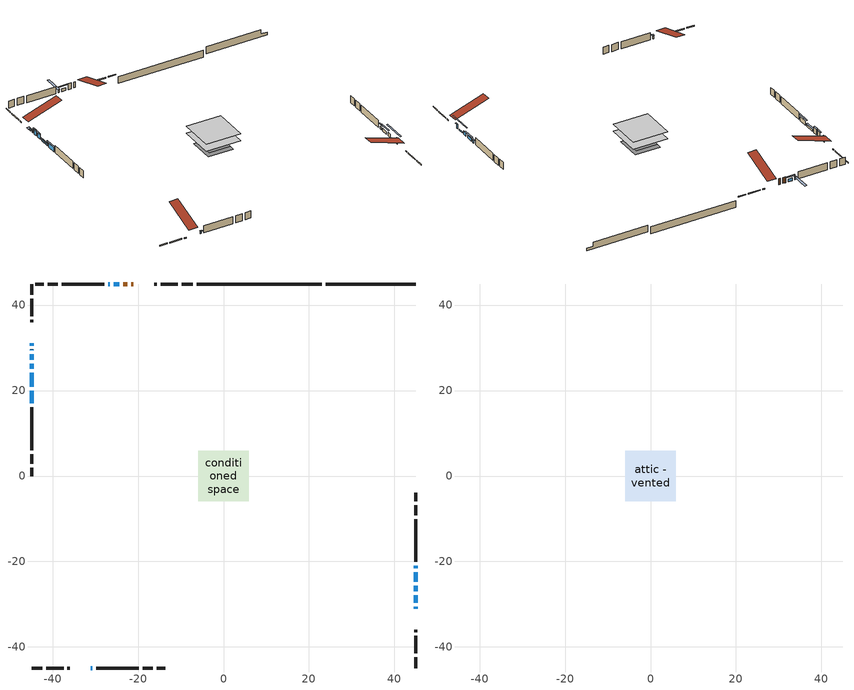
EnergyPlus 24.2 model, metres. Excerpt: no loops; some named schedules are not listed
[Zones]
conditioned space
 floor outside (Floor1 construction): -0.95,-0.95 -0.95,0.95 0.95,0.95 0.95,-0.95 z1.22
 floor adiabatic (AdiabaticFloorConstruction): -5.91,-5.91 -5.91,5.91 5.91,5.91 5.91,-5.91 z1.22
 floor foundation (Slab1 construction): -3.66,-3.66 -3.66,3.66 3.66,3.66 3.66,-3.66 z-1.12
 floor foundation (Slab1 construction 1): -4.32,-4.32 -4.32,4.32 4.32,4.32 4.32,-4.32 z-2.03
 wall outside (RimJoist1 construction): -7.23,44.92 -9.73,44.92 / -44.92,-44.92 -42.42,-44.92 / -44.92,44.92 -44.92,42.42 / 44.92,-44.92 44.92,-42.42 z1.22:1.52
 wall outside (RimJoist2 construction): -10.66,44.92 -14.72,44.92 / -41.49,-44.92 -37.43,-44.92 / -44.92,41.49 -44.92,37.43 / 44.92,-41.49 44.92,-37.43 z1.22:1.52
 wall outside (RimJoist3 construction): -15.65,44.92 -16.2,44.92 / -36.5,-44.92 -35.95,-44.92 / -44.92,36.5 -44.92,35.95 / 44.92,-36.5 44.92,-35.95 z1.22:1.52
 wall outside (AdiabaticWallConstruction 1): -21.09,44.92 -21.54,44.92 / -22.46,44.92 -23.49,44.92 z1.22:3.25
 wall outside (AdiabaticWallConstruction): 44.92,-31.06 44.92,-30.58 z1.22:2.82; -44.92,31.06 -44.92,30.52 / -44.92,29.6 -44.92,29.39 z1.22:2.08; -44.92,28.46 -44.92,27.22 / -44.92,26.29 -44.92,25.04 z1.22:3.09; 44.92,-29.65 44.92,-27.92 z1.22:1.65; -44.92,24.12 -44.92,20.87 z1.22:1.91; 44.92,-26.99 44.92,-25.7 z1.22:2.44; 44.92,-24.77 44.92,-22.56 / 44.92,-21.63 44.92,-21.04 z1.22:2.11; -44.92,19.94 -44.92,16.99 z1.22:2.57; -24.42,44.92 -25.69,44.92 / -26.61,44.92 -26.92,44.92 / -31.06,-44.92 -30.75,-44.92 z1.22:2.14
 wall outside (Wall1 construction): -27.85,44.92 -37.84,44.92 / -29.82,-44.92 -19.83,-44.92 / -44.92,16.07 -44.92,6.07 / 44.92,-20.12 44.92,-10.12 z1.22:3.66
 wall outside (Wall2 construction): -38.77,44.92 -41.11,44.92 / -18.9,-44.92 -16.57,-44.92 / -44.92,5.14 -44.92,2.81 / 44.92,-9.19 44.92,-6.86 z1.22:3.66
 wall outside (Wall3 construction): -42.04,44.92 -44,44.92 / -15.64,-44.92 -13.68,-44.92 / -44.92,1.88 -44.92,-0.08 / 44.92,-5.93 44.92,-3.97 z1.22:3.66
 wall foundation (FoundationWall1 construction): 23.92,44.92,-1.12 23.92,44.92,1.22 42.82,44.92,1.22 42.82,44.92,-0.2 44.92,44.92,-0.2 44.92,44.92,-1.12
 wall foundation (FoundationWall2 construction): 22.99,44.92 -6.3,44.92 z-2.03:0.31
 window (WindowConstruction 9): 44.92,-31.06 44.92,-30.58 z1.22:2.82
 window (WindowConstruction 10): -44.92,31.06 -44.92,30.53 z1.22:2.08
 window (WindowConstruction 11): -44.92,29.6 -44.92,29.39 z1.22:2.08
 window (WindowConstruction 7): -44.92,28.46 -44.92,27.22 z1.22:3.09
 window (WindowConstruction 8): -44.92,26.29 -44.92,25.05 z1.22:3.09
 window (WindowConstruction 12): 44.92,-29.65 44.92,-27.92 z1.22:1.65
 window (WindowConstruction 13): -44.92,24.12 -44.92,20.87 z1.22:1.91
 window (WindowConstruction): 44.92,-26.99 44.92,-25.7 z1.22:2.44
 window (WindowConstruction 1): 44.92,-24.77 44.92,-22.56 z1.22:2.11
 window (WindowConstruction 2): 44.92,-21.63 44.92,-21.04 z1.22:2.11
 window (WindowConstruction 3): -44.92,19.94 -44.92,16.99 z1.22:2.57
 window (WindowConstruction 4): -24.42,44.92 -25.69,44.92 z1.22:2.13
 window (WindowConstruction 5): -26.62,44.92 -26.92,44.92 z1.22:2.13
 window (WindowConstruction 6): -31.06,-44.92 -30.75,-44.92 z1.22:2.13
 door (Door): -21.09,44.92 -21.53,44.92 z1.22:3.25
 door (Door 1): -22.46,44.92 -23.49,44.92 z1.22:3.25
 ceiling adiabatic (AdiabaticFloorConstruction): 5.91,-5.91 5.91,5.91 -5.91,5.91 -5.91,-5.91 z1.22
attic - vented
 floor to conditioned space (Floor2 construction Reversed): -5.91,-5.91 -5.91,5.91 5.91,5.91 5.91,-5.91 z3.66
 roof outside (Roof1 construction): -20.16,44.92,3.66 -20.16,33.41,7.49 -17.13,33.41,7.49 -17.13,44.92,3.66; -31.99,-44.92,3.66 -31.99,-33.41,7.49 -35.02,-33.41,7.49 -35.02,-44.92,3.66; -44.92,31.99,3.66 -33.41,31.99,7.49 -33.41,35.02,7.49 -44.92,35.02,3.66; 44.92,-31.99,3.66 33.41,-31.99,7.49 33.41,-35.02,7.49 44.92,-35.02,3.66
shading: 44.92,-30.4 44.92,-31.24 45.34,-31.24 45.34,-30.4 z3; -44.92,30.35 -44.92,31.24 -45.84,31.24 -45.84,30.35 z2.26; -44.92,29.21 -44.92,29.78 -45.84,29.78 -45.84,29.21 z2.26; -44.92,27.04 -44.92,28.64 -45.34,28.64 -45.34,27.04 z3.27; -44.92,24.87 -44.92,26.47 -45.34,26.47 -45.34,24.87 z3.27; 44.92,-24.87 44.92,-32.7 45.34,-32.7 45.34,-24.87 z4.7; -44.92,20.69 -44.92,24.3 -45.38,24.3 -45.38,20.69 z2.09; 44.92,-21.65 44.92,-25.68 45.34,-25.68 45.34,-21.65 z3.02; 44.92,-20.43 44.92,-22.24 45.34,-22.24 45.34,-20.43 z2.72; -44.92,16.39 -44.92,20.55 -45.34,20.55 -45.34,16.39 z3.18; -26.6,44.92 -23.51,44.92 -23.51,45.34 -26.6,45.34 z3.05; -27.1,44.92 -26.44,44.92 -26.44,51.02 -27.1,51.02 z2.31; -30.57,-44.92 -31.24,-44.92 -31.24,-45.53 -30.57,-45.53 z2.31
[Building]
Building 1: Terrain=Suburbs
[Site:Location]
Calgary Intl AP_AB: Latitude {deg}=51.11; Longitude {deg}=-114.02; Time Zone {hr}=-7; Elevation {m}=1084; Keep Site Location Information=Yes
[Site:GroundTemperature:Shallow]
0.326196, -1.55603, -1.70677, -0.813554, 2.7722, 6.34125, 9.43543, 11.3955, 11.562, 9.96783, 6.95256, 3.49299
[Site:WaterMainsTemperature]
Calculation Method=Schedule; Temperature Schedule=mains temperature schedule
[Material] Roughness=Rough; Thermal Absorptance=0.9
Name | Thickness {m} | Conductivity {W/m-K} | Density {kg/m3} | Specific Heat {J/kg-K} | Solar Absorptance | Visible Absorptance
asphalt or fiberglass shingles | 0.00635 | 0.162714 | 1121.4 | 1465.45 | 0.4 | 0.4
ceiling loosefill ins | 0.169333 | 0.0480833 | 16.02 | 1046.75 | 0.7 | 0.7
ceiling stud and cavity | 0.1397 | 0.306318 | 65.682 | 1177.47 | 0.7 | 0.7
concrete 4.0 in. | 0.1016 | 1.803125 | 2242.8 | 837.4 | 0.7 | 0.7
concrete 8.0 in. | 0.2032 | 1.803125 | 2242.8 | 837.4 | 0.7 | 0.7
door material | 0.04445 | 0.053851 | 512.64 | 1214.23 | 0.7 | 0.7
exterior vertical ins | 0.0189552 | 0.029427 | 32.04 | 1214.23 | 0.7 | 0.7
exterior vertical ins 1 | 0.0188951 | 0.029427 | 32.04 | 1214.23 | 0.7 | 0.7
floor covering | 0.0127 | 0.0433444 | 54.468 | 1339.84 | 0.6 | 0.6
floor rigid ins | 0.051816 | 0.029427 | 32.04 | 1214.23 | 0.7 | 0.7
floor rigid ins 1; wall rigid ins | 0.512978 | 0.029427 | 32.04 | 1214.23 | 0.7 | 0.7
floor stud and cavity | 0.1397 | 0.582521 | 92.3553 | 1139.71 | 0.7 | 0.7
floor stud and cavity 1 | 0.1397 | 1.75129 | 37.0049 | 1207.88 | 0.7 | 0.7
furniture material conditioned space 1 | 0.1524 | 0.115458 | 640.8 | 1214.23 | 0.6 | 0.6
gypsum board | 0.0127 | 0.160291 | 801 | 837.4 | 0.6 | 0.6
gypsum board 1 | 0.0127 | 0.160291 | 801 | 837.4 | 0.7 | 0.7
osb sheathing 0.5 in. | 0.0127 | 0.115458 | 512.64 | 1214.23 | 0.7 | 0.7
osb sheathing 0.75 in. | 0.01905 | 0.115458 | 512.64 | 1214.23 | 0.7 | 0.7
osb sheathing 2.0 in. | 0.0508 | 0.115458 | 512.64 | 1214.23 | 0.7 | 0.7
rim joist stud and cavity | 0.0508 | 0.0383858 | 125.044 | 1163.47 | 0.6 | 0.6
rim joist stud and cavity 1 | 0.0508 | 0.0296939 | 125.044 | 1163.47 | 0.6 | 0.6
rim joist stud and cavity 2 | 0.0508 | 0.194335 | 50.32683 | 1063.81 | 0.6 | 0.6
wall stud and cavity | 0.1397 | 0.115992 | 139.0536 | 1170.24 | 0.7 | 0.7
wall stud and cavity 1 | 0.1397 | 0.101326 | 139.0536 | 1170.24 | 0.7 | 0.7
wall stud and cavity 2 | 0.1397 | 0.126083 | 139.0536 | 1170.24 | 0.7 | 0.7
wall stud and cavity 3 | 0.0889 | 0.380278 | 52.3479 | 1209.89 | 0.7 | 0.7
wall stud and cavity 4 | 0.0889 | 0.391764 | 83.0341 | 1211.67 | 0.7 | 0.7
wood siding | 0.0254 | 0.102417 | 544.68 | 1172.36 | 0.4 | 0.4
wood siding 1; wood siding 2; wood siding 3 | 0.0254 | 0.102417 | 544.68 | 1172.36 | 0.7 | 0.7
[WindowMaterial:SimpleGlazingSystem]
Name | U-Factor {W/m2-K} | Solar Heat Gain Coefficient
WindowMaterial | 2.779381 | 0.66
WindowMaterial 1 | 2.78676 | 0.61
WindowMaterial 10 | 2.10767 | 0.36
WindowMaterial 11 | 2.74872 | 0.4
WindowMaterial 12 | 2.779381 | 0.56
WindowMaterial 2 | 2.76632 | 0.5
WindowMaterial 3 | 2.78903 | 0.62
WindowMaterial 4 | 2.93382 | 0.65
WindowMaterial 5 | 2.72601 | 0.52
WindowMaterial 6 | 2.77825 | 0.55
WindowMaterial 7 | 2.770864 | 0.64
WindowMaterial 8 | 2.30413 | 0.51
WindowMaterial 9 | 1.85216 | 0.5
[Construction]
AdiabaticFloorConstruction: floor stud and cavity 1, floor rigid ins 1, osb sheathing 0.75 in., floor covering
AdiabaticWallConstruction: wood siding 2, wall rigid ins, wall stud and cavity 3, gypsum board
AdiabaticWallConstruction 1: wood siding 3, wall rigid ins, wall stud and cavity 3, gypsum board
Door; Door 1: door material
Floor1 construction: floor stud and cavity, floor rigid ins, osb sheathing 0.75 in., floor covering
Floor2 construction Reversed: gypsum board, ceiling stud and cavity, ceiling loosefill ins
FoundationWall1 construction; FoundationWall2 construction: concrete 8.0 in., gypsum board 1
furniture construction conditioned space 1: furniture material conditioned space 1
PartitionWallConstruction: gypsum board, wall stud and cavity 4, gypsum board
RimJoist1 construction: wood siding 1, osb sheathing 2.0 in., rim joist stud and cavity
RimJoist2 construction: wood siding 1, osb sheathing 2.0 in., rim joist stud and cavity 1
RimJoist3 construction: wood siding 1, rim joist stud and cavity 2
Roof1 construction: asphalt or fiberglass shingles
Slab1 construction; Slab1 construction 1: concrete 4.0 in.
Wall1 construction: wood siding, osb sheathing 0.5 in., wall stud and cavity, gypsum board
Wall2 construction: wood siding, osb sheathing 0.5 in., wall stud and cavity 1, gypsum board
Wall3 construction: wood siding, osb sheathing 0.5 in., wall stud and cavity 2, gypsum board
WindowConstruction: WindowMaterial
WindowConstruction 1: WindowMaterial 1
WindowConstruction 10: WindowMaterial 9
WindowConstruction 11: WindowMaterial 10
WindowConstruction 12: WindowMaterial 11
WindowConstruction 13: WindowMaterial 12
WindowConstruction 2: WindowMaterial 2
WindowConstruction 3: WindowMaterial 3
WindowConstruction 4: WindowMaterial 4
WindowConstruction 5; WindowConstruction 6: WindowMaterial 5
WindowConstruction 7: WindowMaterial 6
WindowConstruction 8: WindowMaterial 7
WindowConstruction 9: WindowMaterial 8
[Zone] Multiplier=1; Part of Total Floor Area=Yes
Name | Volume {m3}
attic - vented | 86.9595
conditioned space | 665.4
[Space]
Name | Zone | Volume {m3}
attic - vented 1 | attic - vented | 86.9595
conditioned space 1 | conditioned space | 665.4
[ZoneInfiltration:EffectiveLeakageArea]
infil attic - vented 1: Zone or Space=attic - vented 1; Schedule=Always On Discrete; Effective Air Leakage Area {cm2}=4787.31; Stack Coefficient=0.00026678; Wind Coefficient=1.10356e-05
[ZoneMixing]
whole house fan mix: Zone or Space=attic - vented; Schedule=Always On Continuous; Design Flow Rate Calculation Method=Flow/Zone; Design Flow Rate {m3/s}=0; Source Zone or Space=conditioned space
[SurfaceProperty:ExposedFoundationPerimeter] Exposed Perimeter Calculation Method=TotalExposedPerimeter
Name | Total Exposed Perimeter {m}
Slab1 | 21.007
Slab1 1 | 29.285
[InternalMass] Zone or ZoneList=conditioned space; Space or SpaceList=conditioned space 1
Name | Construction | Surface Area {m2}
furniture mass conditioned space 1 | furniture construction conditioned space 1 | 108.612
partition wall mass | PartitionWallConstruction | 271.53
[Lights]
interior lighting: Zone or ZoneList or Space or SpaceList=conditioned space 1; Schedule=interior lighting schedule; Design Level Calculation Method=LightingLevel; Lighting Level {W}=343.2; Return Air Fraction=0; Fraction Radiant=0.6; Fraction Visible=0.2; Fraction Replaceable=1
[People]
occupants: Zone or ZoneList or Space or SpaceList=conditioned space 1; Number of People Schedule=occupants schedule; Number of People Calculation Method=People; Number of People=3; Fraction Radiant=0.314171; Sensible Heat Fraction=0.56303; Activity Level Schedule=occupants activity schedule; Carbon Dioxide Generation Rate {m3/s-W}=0; Enable ASHRAE 55 Comfort Warnings=No; Mean Radiant Temperature Calculation Type=EnclosureAveraged
[ElectricEquipment] Zone or ZoneList or Space or SpaceList=conditioned space 1; Design Level Calculation Method=EquipmentLevel
Name | Schedule | Design Level {W} | Fraction Latent | Fraction Radiant | Fraction Lost
clothes dryer | clothes dryer schedule | 140.772 | 0.015 | 0.081 | 0.85
clothes washer | clothes washer schedule | 32.1985 | 0.03 | 0.162 | 0.7
cooking range | cooking range schedule | 215.147 | 0.08 | 0.432 | 0.2
dishwasher | dishwasher schedule | 66.8632 | 0.3 | 0.18 | 0.4
fridge | fridge schedule | 72.9452 | 0 | 0.6 | 0
mech vent bath fan 0 | mech vent bath fan 0 schedule | 50.2 | 0 | 0 | 1
mech vent house fan | mech vent house fan schedule | 0 | 0 | 0 | 1
mech vent house fan cfis | mech vent house fan cfis schedule | 0 | 0 | 0 | 0
misc plug loads | misc plug loads schedule | 494.7 | 0.045 | 0.513 | 0.1
whole house fan | Always On Discrete | 0 | 0 | 0 | 1
[OtherEquipment] Zone or ZoneList or Space or SpaceList=conditioned space 1; Design Level Calculation Method=EquipmentLevel
Name | Fuel Type | Schedule | Design Level {W} | Fraction Latent | Fraction Radiant | Fraction Lost
clothes dryer 1 | Electricity | clothes dryer schedule | 0 | 0.015 | 0.081 | 0.85
cooking range 1 | Electricity | cooking range schedule | 0 | 0.08 | 0.432 | 0.2
general water use latent | None | general water use schedule | 62.594 | 1 | 0 | 0
general water use sensible | None | general water use schedule | -61.6891 | 0 | 0.6 | 0
mech vent house fan latent load | None | Always On Discrete | 0 | 1 | 0 | 0
mech vent house fan sensible load | None | Always On Discrete | 0 | 0 | 0 | 0
water heater energy adjustment1 | NaturalGas | Always On Discrete | 0.01 | 0 | 0 | 1
[ZoneInfiltration:DesignFlowRate] Zone or ZoneList or Space or SpaceList=conditioned space 1; Schedule=Always On Discrete; Design Flow Rate Calculation Method=Flow/Zone; Design Flow Rate {m3/s}=0
infil flow; natural vent flow; whole house fan flow
[Foundation:Kiva] Initial Indoor Air Temperature {C}=18; Wall Depth Below Slab {m}=0.2032; Custom Block Depth 1 {m}=2.34001; Custom Block X Position 1 {m}=0.2159; Custom Block Z Position 1 {m}=0
Name | Wall Height Above Grade {m} | Custom Block Material Name 1
Foundation Kiva 1 | 1.22002 | exterior vertical ins
Foundation Kiva 2 | 0.310012 | exterior vertical ins 1
[Foundation:Kiva:Settings]
Soil Conductivity {W/m-K}=0.849921; Soil Density {kg/m3}=1842.3; Soil Specific Heat {J/kg-K}=418.7; Ground Solar Absorptivity=0.9; Ground Thermal Absorptivity=0.9; Ground Surface Roughness {m}=0.03; Far-Field Width {m}=40; Deep-Ground Boundary Condition=ZeroFlux; Deep-Ground Depth {m}=40; Minimum Cell Dimension {m}=0.2; Maximum Cell Growth Coefficient=3; Simulation Timestep=Timestep
[Exterior:Lights]
exterior lighting: Schedule=exterior lighting schedule; Design Level {W}=75.6
[Schedule:Constant]
Name | Hourly Value
Always On Continuous; mech vent house fan schedule; mech vent house fan cfis schedule; Always On Discrete | 1
occupants activity schedule | 117.228
fridge schedule | 0
[Schedule:Week:Daily]
interior lighting schedule Week Rule - Jan1-Jan27: interior lighting schedule day, interior lighting schedule day, interior lighting schedule day, interior lighting schedule day, interior lighting schedule day, interior lighting schedule day, interior lighting schedule day, interior lighting schedule default day, interior lighting schedule default day, interior lighting schedule default day, interior lighting schedule default day, interior lighting schedule default day
interior lighting schedule Week Rule - Jan28-Feb3: interior lighting schedule day, interior lighting schedule day, interior lighting schedule day, interior lighting schedule day, interior lighting schedule day 1, interior lighting schedule day 1, interior lighting schedule day 1, interior lighting schedule default day, interior lighting schedule default day, interior lighting schedule default day, interior lighting schedule default day, interior lighting schedule default day
interior lighting schedule Week Rule - Feb4-Feb24: interior lighting schedule day 1, interior lighting schedule day 1, interior lighting schedule day 1, interior lighting schedule day 1, interior lighting schedule day 1, interior lighting schedule day 1, interior lighting schedule day 1, interior lighting schedule default day, interior lighting schedule default day, interior lighting schedule default day, interior lighting schedule default day, interior lighting schedule default day
interior lighting schedule Week Rule - Feb25-Mar3: interior lighting schedule day 1, interior lighting schedule day 1, interior lighting schedule day 1, interior lighting schedule day 1, interior lighting schedule day 2, interior lighting schedule day 2, interior lighting schedule day 2, interior lighting schedule default day, interior lighting schedule default day, interior lighting schedule default day, interior lighting schedule default day, interior lighting schedule default day
interior lighting schedule Week Rule - Mar4-Mar31: interior lighting schedule day 2, interior lighting schedule day 2, interior lighting schedule day 2, interior lighting schedule day 2, interior lighting schedule day 2, interior lighting schedule day 2, interior lighting schedule day 2, interior lighting schedule default day, interior lighting schedule default day, interior lighting schedule default day, interior lighting schedule default day, interior lighting schedule default day
interior lighting schedule Week Rule - Apr1-Apr28: interior lighting schedule day 3, interior lighting schedule day 3, interior lighting schedule day 3, interior lighting schedule day 3, interior lighting schedule day 3, interior lighting schedule day 3, interior lighting schedule day 3, interior lighting schedule default day, interior lighting schedule default day, interior lighting schedule default day, interior lighting schedule default day, interior lighting schedule default day
interior lighting schedule Week Rule - Apr29-May5: interior lighting schedule day 3, interior lighting schedule day 3, interior lighting schedule day 4, interior lighting schedule day 4, interior lighting schedule day 4, interior lighting schedule day 4, interior lighting schedule day 4, interior lighting schedule default day, interior lighting schedule default day, interior lighting schedule default day, interior lighting schedule default day, interior lighting schedule default day
interior lighting schedule Week Rule - May6-May26: interior lighting schedule day 4, interior lighting schedule day 4, interior lighting schedule day 4, interior lighting schedule day 4, interior lighting schedule day 4, interior lighting schedule day 4, interior lighting schedule day 4, interior lighting schedule default day, interior lighting schedule default day, interior lighting schedule default day, interior lighting schedule default day, interior lighting schedule default day
interior lighting schedule Week Rule - May27-Jun2: interior lighting schedule day 4, interior lighting schedule day 4, interior lighting schedule day 4, interior lighting schedule day 4, interior lighting schedule day 4, interior lighting schedule day 5, interior lighting schedule day 5, interior lighting schedule default day, interior lighting schedule default day, interior lighting schedule default day, interior lighting schedule default day, interior lighting schedule default day
interior lighting schedule Week Rule - Jun3-Jun30: interior lighting schedule day 5, interior lighting schedule day 5, interior lighting schedule day 5, interior lighting schedule day 5, interior lighting schedule day 5, interior lighting schedule day 5, interior lighting schedule day 5, interior lighting schedule default day, interior lighting schedule default day, interior lighting schedule default day, interior lighting schedule default day, interior lighting schedule default day
interior lighting schedule Week Rule - Jul1-Jul28: interior lighting schedule day 6, interior lighting schedule day 6, interior lighting schedule day 6, interior lighting schedule day 6, interior lighting schedule day 6, interior lighting schedule day 6, interior lighting schedule day 6, interior lighting schedule default day, interior lighting schedule default day, interior lighting schedule default day, interior lighting schedule default day, interior lighting schedule default day
interior lighting schedule Week Rule - Jul29-Aug4: interior lighting schedule day 6, interior lighting schedule day 6, interior lighting schedule day 6, interior lighting schedule day 7, interior lighting schedule day 7, interior lighting schedule day 7, interior lighting schedule day 7, interior lighting schedule default day, interior lighting schedule default day, interior lighting schedule default day, interior lighting schedule default day, interior lighting schedule default day
interior lighting schedule Week Rule - Aug5-Aug25: interior lighting schedule day 7, interior lighting schedule day 7, interior lighting schedule day 7, interior lighting schedule day 7, interior lighting schedule day 7, interior lighting schedule day 7, interior lighting schedule day 7, interior lighting schedule default day, interior lighting schedule default day, interior lighting schedule default day, interior lighting schedule default day, interior lighting schedule default day
interior lighting schedule Week Rule - Aug26-Sep1: interior lighting schedule day 7, interior lighting schedule day 7, interior lighting schedule day 7, interior lighting schedule day 7, interior lighting schedule day 7, interior lighting schedule day 7, interior lighting schedule day 8, interior lighting schedule default day, interior lighting schedule default day, interior lighting schedule default day, interior lighting schedule default day, interior lighting schedule default day
interior lighting schedule Week Rule - Sep2-Sep29: interior lighting schedule day 8, interior lighting schedule day 8, interior lighting schedule day 8, interior lighting schedule day 8, interior lighting schedule day 8, interior lighting schedule day 8, interior lighting schedule day 8, interior lighting schedule default day, interior lighting schedule default day, interior lighting schedule default day, interior lighting schedule default day, interior lighting schedule default day
interior lighting schedule Week Rule - Sep30-Oct6: interior lighting schedule day 8, interior lighting schedule day 9, interior lighting schedule day 9, interior lighting schedule day 9, interior lighting schedule day 9, interior lighting schedule day 9, interior lighting schedule day 9, interior lighting schedule default day, interior lighting schedule default day, interior lighting schedule default day, interior lighting schedule default day, interior lighting schedule default day
interior lighting schedule Week Rule - Oct7-Oct27: interior lighting schedule day 9, interior lighting schedule day 9, interior lighting schedule day 9, interior lighting schedule day 9, interior lighting schedule day 9, interior lighting schedule day 9, interior lighting schedule day 9, interior lighting schedule default day, interior lighting schedule default day, interior lighting schedule default day, interior lighting schedule default day, interior lighting schedule default day
interior lighting schedule Week Rule - Oct28-Nov3: interior lighting schedule day 9, interior lighting schedule day 9, interior lighting schedule day 9, interior lighting schedule day 9, interior lighting schedule day 10, interior lighting schedule day 10, interior lighting schedule day 10, interior lighting schedule default day, interior lighting schedule default day, interior lighting schedule default day, interior lighting schedule default day, interior lighting schedule default day
interior lighting schedule Week Rule - Nov4-Nov24: interior lighting schedule day 10, interior lighting schedule day 10, interior lighting schedule day 10, interior lighting schedule day 10, interior lighting schedule day 10, interior lighting schedule day 10, interior lighting schedule day 10, interior lighting schedule default day, interior lighting schedule default day, interior lighting schedule default day, interior lighting schedule default day, interior lighting schedule default day
interior lighting schedule Week Rule - Nov25-Dec1: interior lighting schedule day 10, interior lighting schedule day 10, interior lighting schedule day 10, interior lighting schedule day 10, interior lighting schedule day 10, interior lighting schedule day 10, interior lighting schedule day 11, interior lighting schedule default day, interior lighting schedule default day, interior lighting schedule default day, interior lighting schedule default day, interior lighting schedule default day
interior lighting schedule Week Rule - Dec2-Dec31: interior lighting schedule day 11, interior lighting schedule day 11, interior lighting schedule day 11, interior lighting schedule day 11, interior lighting schedule day 11, interior lighting schedule day 11, interior lighting schedule day 11, interior lighting schedule default day, interior lighting schedule default day, interior lighting schedule default day, interior lighting schedule default day, interior lighting schedule default day
occupants schedule Week Rule - Jan1-Dec31: occupants schedule day, occupants schedule day, occupants schedule day, occupants schedule day, occupants schedule day, occupants schedule day, occupants schedule day, occupants schedule default day, occupants schedule default day, occupants schedule default day, occupants schedule default day, occupants schedule default day
clothes dryer schedule Week Rule - Jan1-Dec31: clothes dryer schedule day, clothes dryer schedule day, clothes dryer schedule day, clothes dryer schedule day, clothes dryer schedule day, clothes dryer schedule day, clothes dryer schedule day, clothes dryer schedule default day, clothes dryer schedule default day, clothes dryer schedule default day, clothes dryer schedule default day, clothes dryer schedule default day
clothes washer schedule Week Rule - Jan1-Dec31: clothes washer schedule day, clothes washer schedule day, clothes washer schedule day, clothes washer schedule day, clothes washer schedule day, clothes washer schedule day, clothes washer schedule day, clothes washer schedule default day, clothes washer schedule default day, clothes washer schedule default day, clothes washer schedule default day, clothes washer schedule default day
cooking range schedule Week Rule - Jan1-Dec31: cooking range schedule day, cooking range schedule day, cooking range schedule day, cooking range schedule day, cooking range schedule day, cooking range schedule day, cooking range schedule day, cooking range schedule default day, cooking range schedule default day, cooking range schedule default day, cooking range schedule default day, cooking range schedule default day
dishwasher schedule Week Rule - Jan1-Dec31: dishwasher schedule day, dishwasher schedule day, dishwasher schedule day, dishwasher schedule day, dishwasher schedule day, dishwasher schedule day, dishwasher schedule day, dishwasher schedule default day, dishwasher schedule default day, dishwasher schedule default day, dishwasher schedule default day, dishwasher schedule default day
mech vent bath fan 0 schedule Week Rule - Jan1-Dec31: mech vent bath fan 0 schedule day, mech vent bath fan 0 schedule day, mech vent bath fan 0 schedule day, mech vent bath fan 0 schedule day, mech vent bath fan 0 schedule day, mech vent bath fan 0 schedule day, mech vent bath fan 0 schedule day, mech vent bath fan 0 schedule default day, mech vent bath fan 0 schedule default day, mech vent bath fan 0 schedule default day, mech vent bath fan 0 schedule default day, mech vent bath fan 0 schedule default day
misc plug loads schedule Week Rule - Jan1-Dec31: misc plug loads schedule day, misc plug loads schedule day, misc plug loads schedule day, misc plug loads schedule day, misc plug loads schedule day, misc plug loads schedule day, misc plug loads schedule day, misc plug loads schedule default day, misc plug loads schedule default day, misc plug loads schedule default day, misc plug loads schedule default day, misc plug loads schedule default day
general water use schedule Week Rule - Jan1-Dec31: general water use schedule day, general water use schedule day, general water use schedule day, general water use schedule day, general water use schedule day, general water use schedule day, general water use schedule day, general water use schedule default day, general water use schedule default day, general water use schedule default day, general water use schedule default day, general water use schedule default day
exterior lighting schedule Week Rule - Jan1-Jan27: exterior lighting schedule day, exterior lighting schedule day, exterior lighting schedule day, exterior lighting schedule day, exterior lighting schedule day, exterior lighting schedule day, exterior lighting schedule day, exterior lighting schedule default day, exterior lighting schedule default day, exterior lighting schedule default day, exterior lighting schedule default day, exterior lighting schedule default day
exterior lighting schedule Week Rule - Jan28-Feb3: exterior lighting schedule day, exterior lighting schedule day, exterior lighting schedule day, exterior lighting schedule day, exterior lighting schedule day 1, exterior lighting schedule day 1, exterior lighting schedule day 1, exterior lighting schedule default day, exterior lighting schedule default day, exterior lighting schedule default day, exterior lighting schedule default day, exterior lighting schedule default day
exterior lighting schedule Week Rule - Feb4-Feb24: exterior lighting schedule day 1, exterior lighting schedule day 1, exterior lighting schedule day 1, exterior lighting schedule day 1, exterior lighting schedule day 1, exterior lighting schedule day 1, exterior lighting schedule day 1, exterior lighting schedule default day, exterior lighting schedule default day, exterior lighting schedule default day, exterior lighting schedule default day, exterior lighting schedule default day
exterior lighting schedule Week Rule - Feb25-Mar3: exterior lighting schedule day 1, exterior lighting schedule day 1, exterior lighting schedule day 1, exterior lighting schedule day 1, exterior lighting schedule day 2, exterior lighting schedule day 2, exterior lighting schedule day 2, exterior lighting schedule default day, exterior lighting schedule default day, exterior lighting schedule default day, exterior lighting schedule default day, exterior lighting schedule default day
exterior lighting schedule Week Rule - Mar4-Mar31: exterior lighting schedule day 2, exterior lighting schedule day 2, exterior lighting schedule day 2, exterior lighting schedule day 2, exterior lighting schedule day 2, exterior lighting schedule day 2, exterior lighting schedule day 2, exterior lighting schedule default day, exterior lighting schedule default day, exterior lighting schedule default day, exterior lighting schedule default day, exterior lighting schedule default day
exterior lighting schedule Week Rule - Apr1-Apr28: exterior lighting schedule day 3, exterior lighting schedule day 3, exterior lighting schedule day 3, exterior lighting schedule day 3, exterior lighting schedule day 3, exterior lighting schedule day 3, exterior lighting schedule day 3, exterior lighting schedule default day, exterior lighting schedule default day, exterior lighting schedule default day, exterior lighting schedule default day, exterior lighting schedule default day
exterior lighting schedule Week Rule - Apr29-May5: exterior lighting schedule day 3, exterior lighting schedule day 3, exterior lighting schedule day 4, exterior lighting schedule day 4, exterior lighting schedule day 4, exterior lighting schedule day 4, exterior lighting schedule day 4, exterior lighting schedule default day, exterior lighting schedule default day, exterior lighting schedule default day, exterior lighting schedule default day, exterior lighting schedule default day
exterior lighting schedule Week Rule - May6-May26: exterior lighting schedule day 4, exterior lighting schedule day 4, exterior lighting schedule day 4, exterior lighting schedule day 4, exterior lighting schedule day 4, exterior lighting schedule day 4, exterior lighting schedule day 4, exterior lighting schedule default day, exterior lighting schedule default day, exterior lighting schedule default day, exterior lighting schedule default day, exterior lighting schedule default day
exterior lighting schedule Week Rule - May27-Jun2: exterior lighting schedule day 4, exterior lighting schedule day 4, exterior lighting schedule day 4, exterior lighting schedule day 4, exterior lighting schedule day 4, exterior lighting schedule day 5, exterior lighting schedule day 5, exterior lighting schedule default day, exterior lighting schedule default day, exterior lighting schedule default day, exterior lighting schedule default day, exterior lighting schedule default day
exterior lighting schedule Week Rule - Jun3-Jun30: exterior lighting schedule day 5, exterior lighting schedule day 5, exterior lighting schedule day 5, exterior lighting schedule day 5, exterior lighting schedule day 5, exterior lighting schedule day 5, exterior lighting schedule day 5, exterior lighting schedule default day, exterior lighting schedule default day, exterior lighting schedule default day, exterior lighting schedule default day, exterior lighting schedule default day
exterior lighting schedule Week Rule - Jul1-Jul28: exterior lighting schedule day 6, exterior lighting schedule day 6, exterior lighting schedule day 6, exterior lighting schedule day 6, exterior lighting schedule day 6, exterior lighting schedule day 6, exterior lighting schedule day 6, exterior lighting schedule default day, exterior lighting schedule default day, exterior lighting schedule default day, exterior lighting schedule default day, exterior lighting schedule default day
exterior lighting schedule Week Rule - Jul29-Aug4: exterior lighting schedule day 6, exterior lighting schedule day 6, exterior lighting schedule day 6, exterior lighting schedule day 7, exterior lighting schedule day 7, exterior lighting schedule day 7, exterior lighting schedule day 7, exterior lighting schedule default day, exterior lighting schedule default day, exterior lighting schedule default day, exterior lighting schedule default day, exterior lighting schedule default day
exterior lighting schedule Week Rule - Aug5-Aug25: exterior lighting schedule day 7, exterior lighting schedule day 7, exterior lighting schedule day 7, exterior lighting schedule day 7, exterior lighting schedule day 7, exterior lighting schedule day 7, exterior lighting schedule day 7, exterior lighting schedule default day, exterior lighting schedule default day, exterior lighting schedule default day, exterior lighting schedule default day, exterior lighting schedule default day
[Schedule:Year]
interior lighting schedule: interior lighting schedule Week Rule - Jan1-Jan27, 1, 1, 1, 27, interior lighting schedule Week Rule - Jan28-Feb3, 1, 28, 2, 3, interior lighting schedule Week Rule - Feb4-Feb24, 2, 4, 2, 24, interior lighting schedule Week Rule - Feb25-Mar3, 2, 25, 3, 3, interior lighting schedule Week Rule - Mar4-Mar31, 3, 4, 3, 31, interior lighting schedule Week Rule - Apr1-Apr28, 4, 1, 4, 28, interior lighting schedule Week Rule - Apr29-May5, 4, 29, 5, 5, interior lighting schedule Week Rule - May6-May26, 5, 6, 5, 26, interior lighting schedule Week Rule - May27-Jun2, 5, 27, 6, 2, interior lighting schedule Week Rule - Jun3-Jun30, 6, 3, 6, 30, interior lighting schedule Week Rule - Jul1-Jul28, 7, 1, 7, 28, interior lighting schedule Week Rule - Jul29-Aug4, 7, 29, 8, 4, interior lighting schedule Week Rule - Aug5-Aug25, 8, 5, 8, 25, interior lighting schedule Week Rule - Aug26-Sep1, 8, 26, 9, 1, interior lighting schedule Week Rule - Sep2-Sep29, 9, 2, 9, 29, interior lighting schedule Week Rule - Sep30-Oct6, 9, 30, 10, 6, interior lighting schedule Week Rule - Oct7-Oct27, 10, 7, 10, 27, interior lighting schedule Week Rule - Oct28-Nov3, 10, 28, 11, 3, interior lighting schedule Week Rule - Nov4-Nov24, 11, 4, 11, 24, interior lighting schedule Week Rule - Nov25-Dec1, 11, 25, 12, 1, interior lighting schedule Week Rule - Dec2-Dec31, 12, 2, 12, 31
occupants schedule: occupants schedule Week Rule - Jan1-Dec31, 1, 1, 12, 31
clothes dryer schedule: clothes dryer schedule Week Rule - Jan1-Dec31, 1, 1, 12, 31
clothes washer schedule: clothes washer schedule Week Rule - Jan1-Dec31, 1, 1, 12, 31
cooking range schedule: cooking range schedule Week Rule - Jan1-Dec31, 1, 1, 12, 31
dishwasher schedule: dishwasher schedule Week Rule - Jan1-Dec31, 1, 1, 12, 31
mech vent bath fan 0 schedule: mech vent bath fan 0 schedule Week Rule - Jan1-Dec31, 1, 1, 12, 31
misc plug loads schedule: misc plug loads schedule Week Rule - Jan1-Dec31, 1, 1, 12, 31
general water use schedule: general water use schedule Week Rule - Jan1-Dec31, 1, 1, 12, 31
exterior lighting schedule: exterior lighting schedule Week Rule - Jan1-Jan27, 1, 1, 1, 27, exterior lighting schedule Week Rule - Jan28-Feb3, 1, 28, 2, 3, exterior lighting schedule Week Rule - Feb4-Feb24, 2, 4, 2, 24, exterior lighting schedule Week Rule - Feb25-Mar3, 2, 25, 3, 3, exterior lighting schedule Week Rule - Mar4-Mar31, 3, 4, 3, 31, exterior lighting schedule Week Rule - Apr1-Apr28, 4, 1, 4, 28, exterior lighting schedule Week Rule - Apr29-May5, 4, 29, 5, 5, exterior lighting schedule Week Rule - May6-May26, 5, 6, 5, 26, exterior lighting schedule Week Rule - May27-Jun2, 5, 27, 6, 2, exterior lighting schedule Week Rule - Jun3-Jun30, 6, 3, 6, 30, exterior lighting schedule Week Rule - Jul1-Jul28, 7, 1, 7, 28, exterior lighting schedule Week Rule - Jul29-Aug4, 7, 29, 8, 4, exterior lighting schedule Week Rule - Aug5-Aug25, 8, 5, 8, 25, exterior lighting schedule Week Rule - Aug26-Sep1, 8, 26, 9, 1, exterior lighting schedule Week Rule - Sep2-Sep29, 9, 2, 9, 29, exterior lighting schedule Week Rule - Sep30-Oct6, 9, 30, 10, 6, exterior lighting schedule Week Rule - Oct7-Oct27, 10, 7, 10, 27, exterior lighting schedule Week Rule - Oct28-Nov3, 10, 28, 11, 3, exterior lighting schedule Week Rule - Nov4-Nov24, 11, 4, 11, 24, exterior lighting schedule Week Rule - Nov25-Dec1, 11, 25, 12, 1, exterior lighting schedule Week Rule - Dec2-Dec31, 12, 2, 12, 31
[Schedule:Compact]
mains temperature schedule: Through: 01/01, For: AllDays, Until: 24:00, 5.30611, Through: 01/02, For: AllDays, Until: 24:00, 5.24556, Through: 01/03, For: AllDays, Until: 24:00, 5.18611, Through: 01/04, For: AllDays, Until: 24:00, 5.12778, Through: 01/05, For: AllDays, Until: 24:00, 5.07, Through: 01/06, For: AllDays, Until: 24:00, 5.01278, Through: 01/07, For: AllDays, Until: 24:00, 4.95722, Through: 01/08, For: AllDays, Until: 24:00, 4.90222, Through: 01/09, For: AllDays, Until: 24:00, 4.84778, Through: 01/10, For: AllDays, Until: 24:00, 4.795, Through: 01/11, For: AllDays, Until: 24:00, 4.74278, Through: 01/12, For: AllDays, Until: 24:00, 4.69167, Through: 01/13, For: AllDays, Until: 24:00, 4.64111, Through: 01/14, For: AllDays, Until: 24:00, 4.59222, Through: 01/15, For: AllDays, Until: 24:00, 4.54389, Through: 01/16, For: AllDays, Until: 24:00, 4.49722, Through: 01/17, For: AllDays, Until: 24:00, 4.45111, Through: 01/18, For: AllDays, Until: 24:00, 4.40611, Through: 01/19, For: AllDays, Until: 24:00, 4.36222, Through: 01/20, For: AllDays, Until: 24:00, 4.32, Through: 01/21, For: AllDays, Until: 24:00, 4.27833, Through: 01/22, For: AllDays, Until: 24:00, 4.23778, Through: 01/23, For: AllDays, Until: 24:00, 4.19833, Through: 01/24, For: AllDays, Until: 24:00, 4.16056, Through: 01/25, For: AllDays, Until: 24:00, 4.12333, Through: 01/26, For: AllDays, Until: 24:00, 4.08778, Through: 01/27, For: AllDays, Until: 24:00, 4.05278, Through: 01/28, For: AllDays, Until: 24:00, 4.01944, Through: 01/29, For: AllDays, Until: 24:00, 3.98722, Through: 01/30, For: AllDays, Until: 24:00, 3.95611, Through: 01/31, For: AllDays, Until: 24:00, 3.92667, Through: 02/01, For: AllDays, Until: 24:00, 3.89778, Through: 02/02, For: AllDays, Until: 24:00, 3.87056, Through: 02/03, For: AllDays, Until: 24:00, 3.84444, Through: 02/04, For: AllDays, Until: 24:00, 3.82, Through: 02/05, For: AllDays, Until: 24:00, 3.79611, Through: 02/06, For: AllDays, Until: 24:00, 3.77389, Through: 02/07, For: AllDays, Until: 24:00, 3.75333, Through: 02/08, For: AllDays, Until: 24:00, 3.73333, Through: 02/09, For: AllDays, Until: 24:00, 3.715, Through: 02/10, For: AllDays, Until: 24:00, 3.69778, Through: 02/11, For: AllDays, Until: 24:00, 3.68222, Through: 02/12, For: AllDays, Until: 24:00, 3.66778, Through: 02/13, For: AllDays, Until: 24:00, 3.65444, Through: 02/14, For: AllDays, Until: 24:00, 3.64278, Through: 02/15, For: AllDays, Until: 24:00, 3.63222, Through: 02/16, For: AllDays, Until: 24:00, 3.62278, Through: 02/17, For: AllDays, Until: 24:00, 3.615, Through: 02/18, For: AllDays, Until: 24:00, 3.60833, Through: 02/19, For: AllDays, Until: 24:00, 3.60333, Through: 02/20, For: AllDays, Until: 24:00, 3.59944, Through: 02/21, For: AllDays, Until: 24:00, 3.59667, Through: 02/22, For: AllDays, Until: 24:00, 3.59556, Through: 02/23, For: AllDays, Until: 24:00, 3.59556, Through: 02/24, For: AllDays, Until: 24:00, 3.59722, Through: 02/25, For: AllDays, Until: 24:00, 3.6, Through: 02/26, For: AllDays, Until: 24:00, 3.60389, Through: 02/27, For: AllDays, Until: 24:00, 3.60944, Through: 02/28, For: AllDays, Until: 24:00, 3.61611, Through: 03/01, For: AllDays, Until: 24:00, 3.62444, Through: 03/02, For: AllDays, Until: 24:00, 3.63333, Through: 03/03, For: AllDays, Until: 24:00, 3.64444, Through: 03/04, For: AllDays, Until: 24:00, 3.65611, Through: 03/05, For: AllDays, Until: 24:00, 3.67, Through: 03/06, For: AllDays, Until: 24:00, 3.68444, Through: 03/07, For: AllDays, Until: 24:00, 3.70056, Through: 03/08, For: AllDays, Until: 24:00, 3.71778, Through: 03/09, For: AllDays, Until: 24:00, 3.73611, Through: 03/10, For: AllDays, Until: 24:00, 3.75611, Through: 03/11, For: AllDays, Until: 24:00, 3.77722, Through: 03/12, For: AllDays, Until: 24:00, 3.79944, Through: 03/13, For: AllDays, Until: 24:00, 3.82333, Through: 03/14, For: AllDays, Until: 24:00, 3.84833, Through: 03/15, For: AllDays, Until: 24:00, 3.87444, Through: 03/16, For: AllDays, Until: 24:00, 3.90222, Through: 03/17, For: AllDays, Until: 24:00, 3.93056, Through: 03/18, For: AllDays, Until: 24:00, 3.96056, Through: 03/19, For: AllDays, Until: 24:00, 3.99167, Through: 03/20, For: AllDays, Until: 24:00, 4.02444, Through: 03/21, For: AllDays, Until: 24:00, 4.05778, Through: 03/22, For: AllDays, Until: 24:00, 4.09278, Through: 03/23, For: AllDays, Until: 24:00, 4.12833, Through: 03/24, For: AllDays, Until: 24:00, 4.16556, Through: 03/25, For: AllDays, Until: 24:00, 4.20389, Through: 03/26, For: AllDays, Until: 24:00, 4.24333, Through: 03/27, For: AllDays, Until: 24:00, 4.28389, Through: 03/28, For: AllDays, Until: 24:00, 4.32611, Through: 03/29, For: AllDays, Until: 24:00, 4.36889, Through: 03/30, For: AllDays, Until: 24:00, 4.41278, Through: 03/31, For: AllDays, Until: 24:00, 4.45778, Through: 04/01, For: AllDays, Until: 24:00, 4.50389, Through: 04/02, For: AllDays, Until: 24:00, 4.55111, Through: 04/03, For: AllDays, Until: 24:00, 4.59944, Through: 04/04, For: AllDays, Until: 24:00, 4.64833, Through: 04/05, For: AllDays, Until: 24:00, 4.69889, Through: 04/06, For: AllDays, Until: 24:00, 4.75, Through: 04/07, For: AllDays, Until: 24:00, 4.80222, Through: 04/08, For: AllDays, Until: 24:00, 4.85556, Through: 04/09, For: AllDays, Until: 24:00, 4.91, Through: 04/10, For: AllDays, Until: 24:00, 4.965, Through: 04/11, For: AllDays, Until: 24:00, 5.02111, Through: 04/12, For: AllDays, Until: 24:00, 5.07833, Through: 04/13, For: AllDays, Until: 24:00, 5.13611, Through: 04/14, For: AllDays, Until: 24:00, 5.195, Through: 04/15, For: AllDays, Until: 24:00, 5.25444, Through: 04/16, For: AllDays, Until: 24:00, 5.315, Through: 04/17, For: AllDays, Until: 24:00, 5.37611, Through: 04/18, For: AllDays, Until: 24:00, 5.43833, Through: 04/19, For: AllDays, Until: 24:00, 5.50111, Through: 04/20, For: AllDays, Until: 24:00, 5.565, Through: 04/21, For: AllDays, Until: 24:00, 5.62944, Through: 04/22, For: AllDays, Until: 24:00, 5.69444, Through: 04/23, For: AllDays, Until: 24:00, 5.76, Through: 04/24, For: AllDays, Until: 24:00, 5.82667, Through: 04/25, For: AllDays, Until: 24:00, 5.89389, Through: 04/26, For: AllDays, Until: 24:00, 5.96167, Through: 04/27, For: AllDays, Until: 24:00, 6.03056, Through: 04/28, For: AllDays, Until: 24:00, 6.09944, Through: 04/29, For: AllDays, Until: 24:00, 6.16944, Through: 04/30, For: AllDays, Until: 24:00, 6.23944, Through: 05/01, For: AllDays, Until: 24:00, 6.31056, Through: 05/02, For: AllDays, Until: 24:00, 6.38167, Through: 05/03, For: AllDays, Until: 24:00, 6.45333, Through: 05/04, For: AllDays, Until: 24:00, 6.52611, Through: 05/05, For: AllDays, Until: 24:00, 6.59889, Through: 05/06, For: AllDays, Until: 24:00, 6.67167, Through: 05/07, For: AllDays, Until: 24:00, 6.74556, Through: 05/08, For: AllDays, Until: 24:00, 6.81944, Through: 05/09, For: AllDays, Until: 24:00, 6.89389, Through: 05/10, For: AllDays, Until: 24:00, 6.96889, Through: 05/11, For: AllDays, Until: 24:00, 7.04389, Through: 05/12, For: AllDays, Until: 24:00, 7.11944, Through: 05/13, For: AllDays, Until: 24:00, 7.195, Through: 05/14, For: AllDays, Until: 24:00, 7.27111, Through: 05/15, For: AllDays, Until: 24:00, 7.34722, Through: 05/16, For: AllDays, Until: 24:00, 7.42389, Through: 05/17, For: AllDays, Until: 24:00, 7.50056, Through: 05/18, For: AllDays, Until: 24:00, 7.57722, Through: 05/19, For: AllDays, Until: 24:00, 7.65444, Through: 05/20, For: AllDays, Until: 24:00, 7.73167, Through: 05/21, For: AllDays, Until: 24:00, 7.80889, Through: 05/22, For: AllDays, Until: 24:00, 7.88611, Through: 05/23, For: AllDays, Until: 24:00, 7.96333, Through: 05/24, For: AllDays, Until: 24:00, 8.04111, Through: 05/25, For: AllDays, Until: 24:00, 8.11833, Through: 05/26, For: AllDays, Until: 24:00, 8.19611, Through: 05/27, For: AllDays, Until: 24:00, 8.27333, Through: 05/28, For: AllDays, Until: 24:00, 8.35056, Through: 05/29, For: AllDays, Until: 24:00, 8.42778, Through: 05/30, For: AllDays, Until: 24:00, 8.505, Through: 05/31, For: AllDays, Until: 24:00, 8.58222, Through: 06/01, For: AllDays, Until: 24:00, 8.65889, Through: 06/02, For: AllDays, Until: 24:00, 8.73556, Through: 06/03, For: AllDays, Until: 24:00, 8.81222, Through: 06/04, For: AllDays, Until: 24:00, 8.88889, Through: 06/05, For: AllDays, Until: 24:00, 8.965, Through: 06/06, For: AllDays, Until: 24:00, 9.04056, Through: 06/07, For: AllDays, Until: 24:00, 9.11611, Through: 06/08, For: AllDays, Until: 24:00, 9.19167, Through: 06/09, For: AllDays, Until: 24:00, 9.26667, Through: 06/10, For: AllDays, Until: 24:00, 9.34111, Through: 06/11, For: AllDays, Until: 24:00, 9.41556, Through: 06/12, For: AllDays, Until: 24:00, 9.48889, Through: 06/13, For: AllDays, Until: 24:00, 9.56278, Through: 06/14, For: AllDays, Until: 24:00, 9.63556, Through: 06/15, For: AllDays, Until: 24:00, 9.70833, Through: 06/16, For: AllDays, Until: 24:00, 9.78, Through: 06/17, For: AllDays, Until: 24:00, 9.85167, Through: 06/18, For: AllDays, Until: 24:00, 9.92278, Through: 06/19, For: AllDays, Until: 24:00, 9.99333, Through: 06/20, For: AllDays, Until: 24:00, 10.0633, Through: 06/21, For: AllDays, Until: 24:00, 10.1328, Through: 06/22, For: AllDays, Until: 24:00, 10.2011, Through: 06/23, For: AllDays, Until: 24:00, 10.2694, Through: 06/24, For: AllDays, Until: 24:00, 10.3367, Through: 06/25, For: AllDays, Until: 24:00, 10.4039, Through: 06/26, For: AllDays, Until: 24:00, 10.47, Through: 06/27, For: AllDays, Until: 24:00, 10.5356, Through: 06/28, For: AllDays, Until: 24:00, 10.6, Through: 06/29, For: AllDays, Until: 24:00, 10.6639, Through: 06/30, For: AllDays, Until: 24:00, 10.7272, Through: 07/01, For: AllDays, Until: 24:00, 10.7894, Through: 07/02, For: AllDays, Until: 24:00, 10.8511, Through: 07/03, For: AllDays, Until: 24:00, 10.9122, Through: 07/04, For: AllDays, Until: 24:00, 10.9722, Through: 07/05, For: AllDays, Until: 24:00, 11.0311, Through: 07/06, For: AllDays, Until: 24:00, 11.0894, Through: 07/07, For: AllDays, Until: 24:00, 11.1467, Through: 07/08, For: AllDays, Until: 24:00, 11.2033, Through: 07/09, For: AllDays, Until: 24:00, 11.2589, Through: 07/10, For: AllDays, Until: 24:00, 11.3133, Through: 07/11, For: AllDays, Until: 24:00, 11.3672, Through: 07/12, For: AllDays, Until: 24:00, 11.42, Through: 07/13, For: AllDays, Until: 24:00, 11.4717, Through: 07/14, For: AllDays, Until: 24:00, 11.5222, Through: 07/15, For: AllDays, Until: 24:00, 11.5717, Through: 07/16, For: AllDays, Until: 24:00, 11.6206, Through: 07/17, For: AllDays, Until: 24:00, 11.6683, Through: 07/18, For: AllDays, Until: 24:00, 11.715, Through: 07/19, For: AllDays, Until: 24:00, 11.76, Through: 07/20, For: AllDays, Until: 24:00, 11.8044, Through: 07/21, For: AllDays, Until: 24:00, 11.8478, Through: 07/22, For: AllDays, Until: 24:00, 11.89, Through: 07/23, For: AllDays, Until: 24:00, 11.9311, Through: 07/24, For: AllDays, Until: 24:00, 11.9711, Through: 07/25, For: AllDays, Until: 24:00, 12.01, Through: 07/26, For: AllDays, Until: 24:00, 12.0478, Through: 07/27, For: AllDays, Until: 24:00, 12.0839, Through: 07/28, For: AllDays, Until: 24:00, 12.1194, Through: 07/29, For: AllDays, Until: 24:00, 12.1533, Through: 07/30, For: AllDays, Until: 24:00, 12.1861, Through: 07/31, For: AllDays, Until: 24:00, 12.2178, Through: 08/01, For: AllDays, Until: 24:00, 12.2483, Through: 08/02, For: AllDays, Until: 24:00, 12.2778, Through: 08/03, For: AllDays, Until: 24:00, 12.3056, Through: 08/04, For: AllDays, Until: 24:00, 12.3322, Through: 08/05, For: AllDays, Until: 24:00, 12.3578, Through: 08/06, For: AllDays, Until: 24:00, 12.3822, Through: 08/07, For: AllDays, Until: 24:00, 12.405, Through: 08/08, For: AllDays, Until: 24:00, 12.4267, Through: 08/09, For: AllDays, Until: 24:00, 12.4472, Through: 08/10, For: AllDays, Until: 24:00, 12.4661, Through: 08/11, For: AllDays, Until: 24:00, 12.4839, Through: 08/12, For: AllDays, Until: 24:00, 12.5006, Through: 08/13, For: AllDays, Until: 24:00, 12.5156, Through: 08/14, For: AllDays, Until: 24:00, 12.5294, Through: 08/15, For: AllDays, Until: 24:00, 12.5422, Through: 08/16, For: AllDays, Until: 24:00, 12.5533, Through: 08/17, For: AllDays, Until: 24:00, 12.5633, Through: 08/18, For: AllDays, Until: 24:00, 12.5722, Through: 08/19, For: AllDays, Until: 24:00, 12.5794, Through: 08/20, For: AllDays, Until: 24:00, 12.585, Through: 08/21, For: AllDays, Until: 24:00, 12.59, Through: 08/22, For: AllDays, Until: 24:00, 12.5933, Through: 08/23, For: AllDays, Until: 24:00, 12.595, Through: 08/24, For: AllDays, Until: 24:00, 12.5961, Through: 08/25, For: AllDays, Until: 24:00, 12.595, Through: 08/26, For: AllDays, Until: 24:00, 12.5933, Through: 08/27, For: AllDays, Until: 24:00, 12.59, Through: 08/28, For: AllDays, Until: 24:00, 12.585, Through: 08/29, For: AllDays, Until: 24:00, 12.5789, Through: 08/30, For: AllDays, Until: 24:00, 12.5717, Through: 08/31, For: AllDays, Until: 24:00, 12.5633, Through: 09/01, For: AllDays, Until: 24:00, 12.5533, Through: 09/02, For: AllDays, Until: 24:00, 12.5417, Through: 09/03, For: AllDays, Until: 24:00, 12.5289, Through: 09/04, For: AllDays, Until: 24:00, 12.515, Through: 09/05, For: AllDays, Until: 24:00, 12.5, Through: 09/06, For: AllDays, Until: 24:00, 12.4833, Through: 09/07, For: AllDays, Until: 24:00, 12.4656, Through: 09/08, For: AllDays, Until: 24:00, 12.4467, Through: 09/09, For: AllDays, Until: 24:00, 12.4261, Through: 09/10, For: AllDays, Until: 24:00, 12.4044, Through: 09/11, For: AllDays, Until: 24:00, 12.3811, Through: 09/12, For: AllDays, Until: 24:00, 12.3572, Through: 09/13, For: AllDays, Until: 24:00, 12.3317, Through: 09/14, For: AllDays, Until: 24:00, 12.3044, Through: 09/15, For: AllDays, Until: 24:00, 12.2767, Through: 09/16, For: AllDays, Until: 24:00, 12.2472, Through: 09/17, For: AllDays, Until: 24:00, 12.2167, Through: 09/18, For: AllDays, Until: 24:00, 12.185, Through: 09/19, For: AllDays, Until: 24:00, 12.1522, Through: 09/20, For: AllDays, Until: 24:00, 12.1183, Through: 09/21, For: AllDays, Until: 24:00, 12.0828, Through: 09/22, For: AllDays, Until: 24:00, 12.0461, Through: 09/23, For: AllDays, Until: 24:00, 12.0089, Through: 09/24, For: AllDays, Until: 24:00, 11.97, Through: 09/25, For: AllDays, Until: 24:00, 11.93, Through: 09/26, For: AllDays, Until: 24:00, 11.8889, Through: 09/27, For: AllDays, Until: 24:00, 11.8467, Through: 09/28, For: AllDays, Until: 24:00, 11.8033, Through: 09/29, For: AllDays, Until: 24:00, 11.7589, Through: 09/30, For: AllDays, Until: 24:00, 11.7133, Through: 10/01, For: AllDays, Until: 24:00, 11.6667, Through: 10/02, For: AllDays, Until: 24:00, 11.6189, Through: 10/03, For: AllDays, Until: 24:00, 11.5706, Through: 10/04, For: AllDays, Until: 24:00, 11.5206, Through: 10/05, For: AllDays, Until: 24:00, 11.47, Through: 10/06, For: AllDays, Until: 24:00, 11.4183, Through: 10/07, For: AllDays, Until: 24:00, 11.3656, Through: 10/08, For: AllDays, Until: 24:00, 11.3117, Through: 10/09, For: AllDays, Until: 24:00, 11.2572, Through: 10/10, For: AllDays, Until: 24:00, 11.2017, Through: 10/11, For: AllDays, Until: 24:00, 11.145, Through: 10/12, For: AllDays, Until: 24:00, 11.0878, Through: 10/13, For: AllDays, Until: 24:00, 11.0294, Through: 10/14, For: AllDays, Until: 24:00, 10.97, Through: 10/15, For: AllDays, Until: 24:00, 10.91, Through: 10/16, For: AllDays, Until: 24:00, 10.8494, Through: 10/17, For: AllDays, Until: 24:00, 10.7878, Through: 10/18, For: AllDays, Until: 24:00, 10.725, Through: 10/19, For: AllDays, Until: 24:00, 10.6617, Through: 10/20, For: AllDays, Until: 24:00, 10.5978, Through: 10/21, For: AllDays, Until: 24:00, 10.5333, Through: 10/22, For: AllDays, Until: 24:00, 10.4678, Through: 10/23, For: AllDays, Until: 24:00, 10.4017, Through: 10/24, For: AllDays, Until: 24:00, 10.3344, Through: 10/25, For: AllDays, Until: 24:00, 10.2672, Through: 10/26, For: AllDays, Until: 24:00, 10.1989, Through: 10/27, For: AllDays, Until: 24:00, 10.1306, Through: 10/28, For: AllDays, Until: 24:00, 10.0611, Through: 10/29, For: AllDays, Until: 24:00, 9.99111, Through: 10/30, For: AllDays, Until: 24:00, 9.92056, Through: 10/31, For: AllDays, Until: 24:00, 9.84944, Through: 11/01, For: AllDays, Until: 24:00, 9.77778, Through: 11/02, For: AllDays, Until: 24:00, 9.70556, Through: 11/03, For: AllDays, Until: 24:00, 9.63333, Through: 11/04, For: AllDays, Until: 24:00, 9.56, Through: 11/05, For: AllDays, Until: 24:00, 9.48667, Through: 11/06, For: AllDays, Until: 24:00, 9.41278, Through: 11/07, For: AllDays, Until: 24:00, 9.33889, Through: 11/08, For: AllDays, Until: 24:00, 9.26389, Through: 11/09, For: AllDays, Until: 24:00, 9.18889, Through: 11/10, For: AllDays, Until: 24:00, 9.11389, Through: 11/11, For: AllDays, Until: 24:00, 9.03833, Through: 11/12, For: AllDays, Until: 24:00, 8.96222, Through: 11/13, For: AllDays, Until: 24:00, 8.88611, Through: 11/14, For: AllDays, Until: 24:00, 8.81, Through: 11/15, For: AllDays, Until: 24:00, 8.73333, Through: 11/16, For: AllDays, Until: 24:00, 8.65667, Through: 11/17, For: AllDays, Until: 24:00, 8.57944, Through: 11/18, For: AllDays, Until: 24:00, 8.50278, Through: 11/19, For: AllDays, Until: 24:00, 8.42556, Through: 11/20, For: AllDays, Until: 24:00, 8.34833, Through: 11/21, For: AllDays, Until: 24:00, 8.27056, Through: 11/22, For: AllDays, Until: 24:00, 8.19333, Through: 11/23, For: AllDays, Until: 24:00, 8.11611, Through: 11/24, For: AllDays, Until: 24:00, 8.03833, Through: 11/25, For: AllDays, Until: 24:00, 7.96111, Through: 11/26, For: AllDays, Until: 24:00, 7.88389, Through: 11/27, For: AllDays, Until: 24:00, 7.80611, Through: 11/28, For: AllDays, Until: 24:00, 7.72889, Through: 11/29, For: AllDays, Until: 24:00, 7.65222, Through: 11/30, For: AllDays, Until: 24:00, 7.575, Through: 12/01, For: AllDays, Until: 24:00, 7.49833, Through: 12/02, For: AllDays, Until: 24:00, 7.42167, Through: 12/03, For: AllDays, Until: 24:00, 7.345, Through: 12/04, For: AllDays, Until: 24:00, 7.26889, Through: 12/05, For: AllDays, Until: 24:00, 7.19278, Through: 12/06, For: AllDays, Until: 24:00, 7.11722, Through: 12/07, For: AllDays, Until: 24:00, 7.04167, Through: 12/08, For: AllDays, Until: 24:00, 6.96667, Through: 12/09, For: AllDays, Until: 24:00, 6.89167, Through: 12/10, For: AllDays, Until: 24:00, 6.81722, Through: 12/11, For: AllDays, Until: 24:00, 6.74333, Through: 12/12, For: AllDays, Until: 24:00, 6.66944, Through: 12/13, For: AllDays, Until: 24:00, 6.59611, Through: 12/14, For: AllDays, Until: 24:00, 6.52333, Through: 12/15, For: AllDays, Until: 24:00, 6.45111, Through: 12/16, For: AllDays, Until: 24:00, 6.37944, Through: 12/17, For: AllDays, Until: 24:00, 6.30778, Through: 12/18, For: AllDays, Until: 24:00, 6.23722, Through: 12/19, For: AllDays, Until: 24:00, 6.16667, Through: 12/20, For: AllDays, Until: 24:00, 6.09722, Through: 12/21, For: AllDays, Until: 24:00, 6.02833, Through: 12/22, For: AllDays, Until: 24:00, 5.95944, Through: 12/23, For: AllDays, Until: 24:00, 5.89167, Through: 12/24, For: AllDays, Until: 24:00, 5.82444, Through: 12/25, For: AllDays, Until: 24:00, 5.75833, Through: 12/26, For: AllDays, Until: 24:00, 5.69222, Through: 12/27, For: AllDays, Until: 24:00, 5.62722, Through: 12/28, For: AllDays, Until: 24:00, 5.56278, Through: 12/29, For: AllDays, Until: 24:00, 5.49889, Through: 12/30, For: AllDays, Until: 24:00, 5.43611, Through: 12/31, For: AllDays, Until: 24:00, 5.37444
